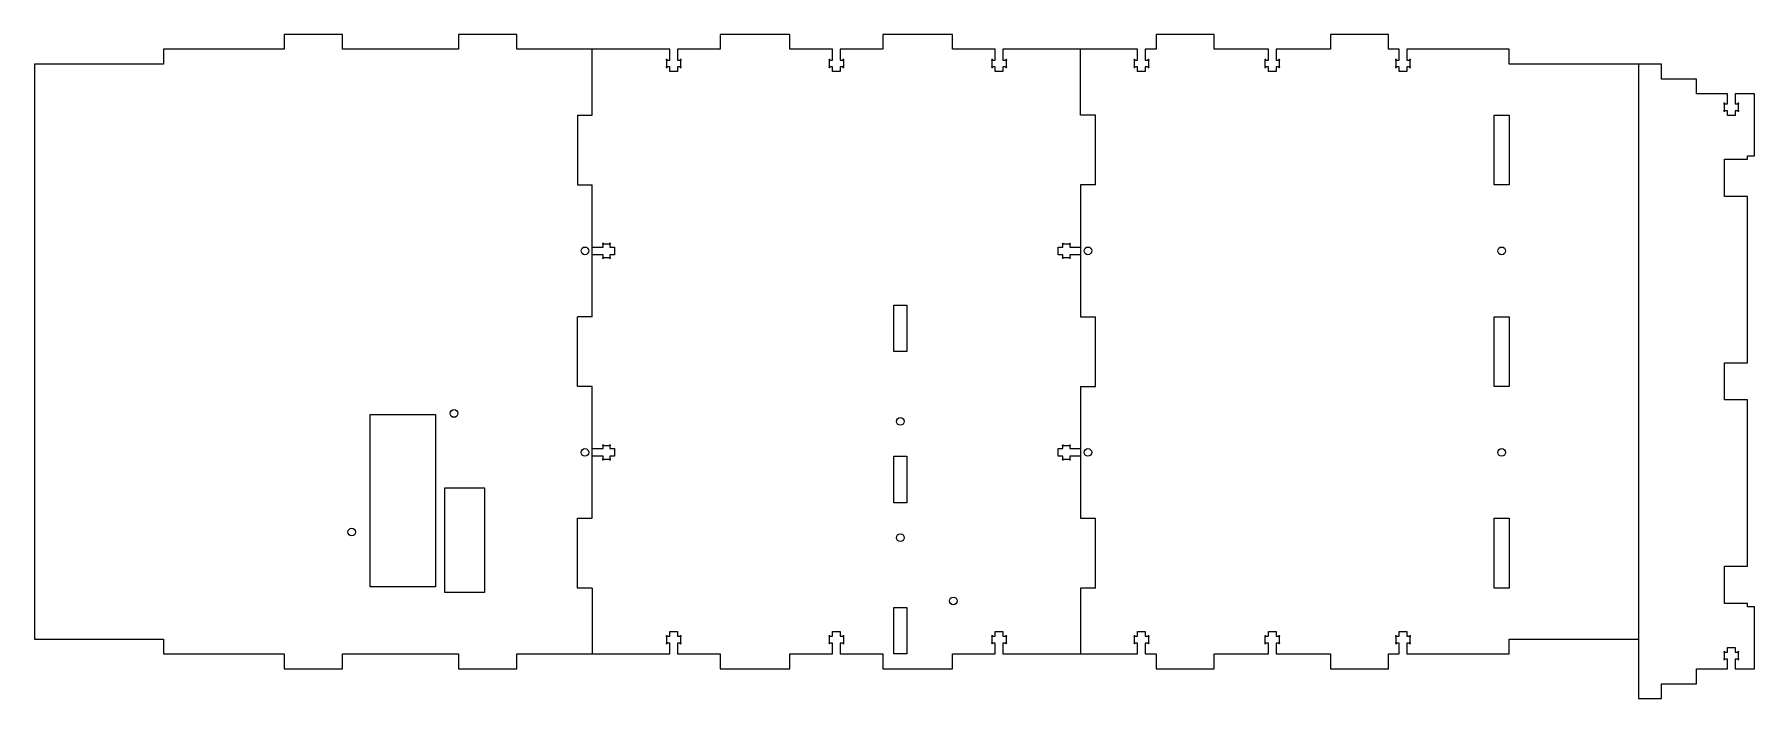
# Model space of a CAD drawing. Header units: millimetres. Extents: x 0 to 740, y -286 to 0.
import ezdxf

# ---------------------------------------------------------------- set-up
doc = ezdxf.new("R2010")
doc.units = ezdxf.units.MM
doc.layers.get('0').update_dxf_attribs({"true_color": 0xffffff})

msp = doc.modelspace()

# ---------------------------------------------------------------- linework, layer by layer
for p, q in [((132.5, 0.05), (107.5, 0.05)), ((107.5, 0.05), (107.5, -6.35)), ((132.5, -6.35), (132.5, 0.05)), ((207.5, 0.05), (182.5, 0.05)), ((182.5, 0.05), (182.5, -6.35)), ((207.5, -6.35), (207.5, 0.05)), ((325, 0.05), (295, 0.05)), ((295, 0.05), (295, -6.35)), ((325, -6.35), (325, 0.05)), ((395, 0.05), (365, 0.05)), ((365, 0.05), (365, -6.35)), ((395, -6.35), (395, 0.05)), ((507.5, 0.05), (482.5, 0.05)), ((482.5, 0.05), (482.5, -6.35)), ((507.5, -6.35), (507.5, 0.05)), ((582.5, 0.05), (557.5, 0.05)), ((557.5, 0.05), (557.5, -6.35)), ((582.5, -6.35), (582.5, 0.05)), ((107.5, -6.35), (55.6, -6.35)), ((55.6, -6.35), (55.6, -12.75)), ((182.5, -6.35), (132.5, -6.35)), ((240, -6.35), (207.5, -6.35)), ((273.35, -6.35), (240, -6.35)), ((240, -34.68), (240, -6.35)), ((273.35, -10.95), (273.35, -6.35)), ((295, -6.35), (276.65, -6.35)), ((276.65, -6.35), (276.65, -10.95)), ((343.35, -6.35), (325, -6.35)), ((343.35, -10.95), (343.35, -6.35)), ((365, -6.35), (346.65, -6.35)), ((346.65, -6.35), (346.65, -10.95)), ((413.35, -6.35), (395, -6.35)), ((413.35, -10.95), (413.35, -6.35)), ((450, -6.35), (416.65, -6.35)), ((416.65, -6.35), (416.65, -10.95)), ((450, -34.68), (450, -6.35)), ((474.6, -6.35), (450, -6.35)), ((474.6, -10.95), (474.6, -6.35)), ((482.5, -6.35), (477.9, -6.35)), ((477.9, -6.35), (477.9, -10.95)), ((530.85, -6.35), (507.5, -6.35)), ((530.85, -10.95), (530.85, -6.35)), ((557.5, -6.35), (534.15, -6.35)), ((534.15, -6.35), (534.15, -10.95)), ((587.1, -6.35), (582.5, -6.35)), ((587.1, -10.95), (587.1, -6.35)), ((634.4, -6.35), (590.4, -6.35)), ((590.4, -6.35), (590.4, -10.95)), ((634.4, -12.75), (634.4, -6.35)), ((55.6, -12.75), (0, -12.75)), ((0, -12.75), (0, -259.95)), ((272, -13.7), (272, -11.2)), ((272.25, -10.95), (273.35, -10.95)), ((273.35, -13.95), (272.25, -13.95)), ((273.35, -15.95), (273.35, -13.95)), ((276.65, -10.95), (277.75, -10.95)), ((277.75, -13.95), (276.65, -13.95)), ((276.65, -13.95), (276.65, -15.95)), ((278, -11.2), (278, -13.7)), ((342, -13.7), (342, -11.2)), ((342.25, -10.95), (343.35, -10.95)), ((343.35, -13.95), (342.25, -13.95)), ((343.35, -15.95), (343.35, -13.95)), ((346.65, -10.95), (347.75, -10.95)), ((347.75, -13.95), (346.65, -13.95)), ((346.65, -13.95), (346.65, -15.95)), ((348, -11.2), (348, -13.7)), ((412, -13.7), (412, -11.2)), ((412.25, -10.95), (413.35, -10.95)), ((413.35, -13.95), (412.25, -13.95)), ((413.35, -15.95), (413.35, -13.95)), ((416.65, -10.95), (417.75, -10.95)), ((417.75, -13.95), (416.65, -13.95)), ((416.65, -13.95), (416.65, -15.95)), ((418, -11.2), (418, -13.7)), ((473.25, -13.7), (473.25, -11.2)), ((473.5, -10.95), (474.6, -10.95)), ((474.6, -13.95), (473.5, -13.95)), ((474.6, -15.95), (474.6, -13.95)), ((477.9, -10.95), (479, -10.95)), ((479, -13.95), (477.9, -13.95)), ((477.9, -13.95), (477.9, -15.95)), ((479.25, -11.2), (479.25, -13.7)), ((529.5, -13.7), (529.5, -11.2)), ((529.75, -10.95), (530.85, -10.95)), ((530.85, -13.95), (529.75, -13.95)), ((530.85, -15.95), (530.85, -13.95)), ((534.15, -10.95), (535.25, -10.95)), ((535.25, -13.95), (534.15, -13.95)), ((534.15, -13.95), (534.15, -15.95)), ((535.5, -11.2), (535.5, -13.7)), ((585.75, -13.7), (585.75, -11.2)), ((586, -10.95), (587.1, -10.95)), ((587.1, -13.95), (586, -13.95)), ((587.1, -15.95), (587.1, -13.95)), ((590.4, -10.95), (591.5, -10.95)), ((591.5, -13.95), (590.4, -13.95)), ((590.4, -13.95), (590.4, -15.95)), ((591.75, -11.2), (591.75, -13.7)), ((690, -12.75), (634.4, -12.75)), ((700, -12.75), (690, -12.75)), ((690, -12.75), (690, -285.55)), ((700, -19.15), (700, -12.75)), ((276.65, -15.95), (273.35, -15.95)), ((346.65, -15.95), (343.35, -15.95)), ((416.65, -15.95), (413.35, -15.95)), ((477.9, -15.95), (474.6, -15.95)), ((534.15, -15.95), (530.85, -15.95)), ((590.4, -15.95), (587.1, -15.95)), ((715, -19.15), (700, -19.15)), ((715, -25.55), (715, -19.15)), ((728.35, -25.55), (715, -25.55)), ((728.35, -29.75), (728.35, -25.55)), ((740, -25.55), (731.65, -25.55)), ((731.65, -25.55), (731.65, -29.75)), ((740, -52.15), (740, -25.55)), ((233.6, -34.68), (233.6, -64.68)), ((233.6, -34.68), (240, -34.68)), ((456.4, -34.68), (450, -34.68)), ((456.4, -64.68), (456.4, -34.68)), ((628, -34.68), (634.4, -34.68)), ((628, -64.68), (628, -34.68)), ((634.4, -34.68), (634.4, -64.68)), ((727, -32.5), (727, -30)), ((727.25, -29.75), (728.35, -29.75)), ((728.35, -32.75), (727.25, -32.75)), ((728.35, -34.75), (728.35, -32.75)), ((731.65, -34.75), (728.35, -34.75)), ((731.65, -29.75), (732.75, -29.75)), ((732.75, -32.75), (731.65, -32.75)), ((731.65, -32.75), (731.65, -34.75)), ((733, -30), (733, -32.5)), ((727, -69.65), (727, -53.65)), ((727, -53.65), (737, -53.65)), ((737, -53.65), (737, -52.15)), ((737, -52.15), (740, -52.15)), ((233.6, -64.68), (240, -64.68)), ((240, -121.35), (240, -64.68)), ((456.4, -64.68), (450, -64.68)), ((450, -64.68), (450, -121.35)), ((634.4, -64.68), (628, -64.68)), ((737, -69.65), (727, -69.65)), ((737, -141.15), (737, -69.65)), ((240, -91.36), (244.6, -91.36)), ((244.6, -94.66), (240, -94.66)), ((244.6, -91.36), (244.6, -90.26)), ((244.6, -95.76), (244.6, -94.66)), ((244.85, -90.01), (247.35, -90.01)), ((247.35, -96.01), (244.85, -96.01)), ((247.6, -90.26), (247.6, -91.36)), ((247.6, -91.36), (249.6, -91.36)), ((249.6, -94.66), (247.6, -94.66)), ((247.6, -94.66), (247.6, -95.76)), ((249.6, -91.36), (249.6, -94.66)), ((440.4, -94.66), (440.4, -91.36)), ((440.4, -91.36), (442.4, -91.36)), ((442.4, -94.66), (440.4, -94.66)), ((442.4, -91.36), (442.4, -90.26)), ((442.4, -95.76), (442.4, -94.66)), ((442.65, -90.01), (445.15, -90.01)), ((445.15, -96.01), (442.65, -96.01)), ((445.4, -90.26), (445.4, -91.36)), ((445.4, -91.36), (450, -91.36)), ((450, -94.66), (445.4, -94.66)), ((445.4, -94.66), (445.4, -95.76)), ((369.7, -136.35), (369.7, -116.35)), ((369.7, -116.35), (375.3, -116.35)), ((375.3, -116.35), (375.3, -136.35)), ((240, -121.35), (233.6, -121.35)), ((233.6, -151.35), (233.6, -121.35)), ((450, -121.35), (456.4, -121.35)), ((456.4, -151.35), (456.4, -121.35)), ((628, -151.35), (628, -121.35)), ((628, -121.35), (634.4, -121.35)), ((634.4, -121.35), (634.4, -151.35)), ((375.3, -136.35), (369.7, -136.35)), ((727, -157.15), (727, -141.15)), ((727, -141.15), (737, -141.15)), ((240, -151.35), (233.6, -151.35)), ((240, -208.01), (240, -151.35)), ((450, -151.35), (456.4, -151.35)), ((450, -151.35), (450, -208.01)), ((634.4, -151.35), (628, -151.35)), ((737, -157.15), (727, -157.15)), ((737, -228.65), (737, -157.15)), ((144.5, -237.45), (144.5, -163.45)), ((144.5, -163.45), (172.5, -163.45)), ((172.5, -163.45), (172.5, -237.45)), ((244.6, -178.03), (244.6, -176.93)), ((244.85, -176.68), (247.35, -176.68)), ((247.6, -176.93), (247.6, -178.03)), ((442.4, -178.03), (442.4, -176.93)), ((442.65, -176.68), (445.15, -176.68)), ((445.4, -176.93), (445.4, -178.03)), ((240, -178.03), (244.6, -178.03)), ((244.6, -181.33), (240, -181.33)), ((244.6, -182.43), (244.6, -181.33)), ((247.35, -182.68), (244.85, -182.68)), ((247.6, -178.03), (249.6, -178.03)), ((249.6, -181.33), (247.6, -181.33)), ((247.6, -181.33), (247.6, -182.43)), ((249.6, -178.03), (249.6, -181.33)), ((369.7, -201.35), (369.7, -181.35)), ((369.7, -181.35), (375.3, -181.35)), ((375.3, -181.35), (375.3, -201.35)), ((440.4, -181.33), (440.4, -178.03)), ((440.4, -178.03), (442.4, -178.03)), ((442.4, -181.33), (440.4, -181.33)), ((442.4, -182.43), (442.4, -181.33)), ((445.15, -182.68), (442.65, -182.68)), ((445.4, -178.03), (450, -178.03)), ((450, -181.33), (445.4, -181.33)), ((445.4, -181.33), (445.4, -182.43)), ((176.6, -239.95), (176.6, -194.95)), ((176.6, -194.95), (193.6, -194.95)), ((193.6, -194.95), (193.6, -239.95)), ((375.3, -201.35), (369.7, -201.35)), ((233.6, -238.01), (233.6, -208.01)), ((233.6, -208.01), (240, -208.01)), ((450, -208.01), (456.4, -208.01)), ((456.4, -238.01), (456.4, -208.01)), ((628, -238.01), (628, -208.01)), ((628, -208.01), (634.4, -208.01)), ((634.4, -208.01), (634.4, -238.01)), ((727, -244.65), (727, -228.65)), ((727, -228.65), (737, -228.65)), ((172.5, -237.45), (144.5, -237.45)), ((193.6, -239.95), (176.6, -239.95)), ((240, -238.01), (233.6, -238.01)), ((240, -238.01), (240, -266.35)), ((456.4, -238.01), (450, -238.01)), ((450, -238.01), (450, -266.35)), ((634.4, -238.01), (628, -238.01)), ((369.7, -266.35), (369.7, -246.35)), ((369.7, -246.35), (375.3, -246.35)), ((375.3, -246.35), (375.3, -266.35)), ((737, -244.65), (727, -244.65)), ((737, -246.15), (737, -244.65)), ((740, -246.15), (737, -246.15)), ((740, -272.75), (740, -246.15)), ((272, -261.5), (272, -259)), ((272.25, -258.75), (273.35, -258.75)), ((273.35, -258.75), (273.35, -256.75)), ((273.35, -256.75), (276.65, -256.75)), ((276.65, -256.75), (276.65, -258.75)), ((276.65, -258.75), (277.75, -258.75)), ((278, -259), (278, -261.5)), ((342, -261.5), (342, -259)), ((342.25, -258.75), (343.35, -258.75)), ((343.35, -258.75), (343.35, -256.75)), ((343.35, -256.75), (346.65, -256.75)), ((346.65, -256.75), (346.65, -258.75)), ((346.65, -258.75), (347.75, -258.75)), ((348, -259), (348, -261.5)), ((412, -261.5), (412, -259)), ((412.25, -258.75), (413.35, -258.75)), ((413.35, -258.75), (413.35, -256.75)), ((413.35, -256.75), (416.65, -256.75)), ((416.65, -256.75), (416.65, -258.75)), ((416.65, -258.75), (417.75, -258.75)), ((418, -259), (418, -261.5)), ((473.25, -261.5), (473.25, -259)), ((473.5, -258.75), (474.6, -258.75)), ((474.6, -258.75), (474.6, -256.75)), ((474.6, -256.75), (477.9, -256.75)), ((477.9, -256.75), (477.9, -258.75)), ((477.9, -258.75), (479, -258.75)), ((479.25, -259), (479.25, -261.5)), ((529.5, -261.5), (529.5, -259)), ((529.75, -258.75), (530.85, -258.75)), ((530.85, -258.75), (530.85, -256.75)), ((530.85, -256.75), (534.15, -256.75)), ((534.15, -256.75), (534.15, -258.75)), ((534.15, -258.75), (535.25, -258.75)), ((535.5, -259), (535.5, -261.5)), ((585.75, -261.5), (585.75, -259)), ((586, -258.75), (587.1, -258.75)), ((587.1, -258.75), (587.1, -256.75)), ((587.1, -256.75), (590.4, -256.75)), ((590.4, -256.75), (590.4, -258.75)), ((590.4, -258.75), (591.5, -258.75)), ((591.75, -259), (591.75, -261.5)), ((0, -259.95), (55.6, -259.95)), ((55.6, -259.95), (55.6, -266.35)), ((55.6, -266.35), (107.5, -266.35)), ((107.5, -266.35), (107.5, -272.75)), ((132.5, -272.75), (132.5, -266.35)), ((132.5, -266.35), (182.5, -266.35)), ((182.5, -266.35), (182.5, -272.75)), ((207.5, -272.75), (207.5, -266.35)), ((207.5, -266.35), (240, -266.35)), ((240, -266.35), (273.35, -266.35)), ((273.35, -261.75), (272.25, -261.75)), ((273.35, -266.35), (273.35, -261.75)), ((277.75, -261.75), (276.65, -261.75)), ((276.65, -261.75), (276.65, -266.35)), ((276.65, -266.35), (295, -266.35)), ((295, -266.35), (295, -272.75)), ((325, -272.75), (325, -266.35)), ((325, -266.35), (343.35, -266.35)), ((343.35, -261.75), (342.25, -261.75)), ((343.35, -266.35), (343.35, -261.75)), ((347.75, -261.75), (346.65, -261.75)), ((346.65, -261.75), (346.65, -266.35)), ((346.65, -266.35), (365, -266.35)), ((365, -266.35), (365, -272.75)), ((375.3, -266.35), (369.7, -266.35)), ((395, -272.75), (395, -266.35)), ((395, -266.35), (413.35, -266.35)), ((413.35, -261.75), (412.25, -261.75)), ((413.35, -266.35), (413.35, -261.75)), ((417.75, -261.75), (416.65, -261.75)), ((416.65, -261.75), (416.65, -266.35)), ((416.65, -266.35), (450, -266.35)), ((450, -266.35), (474.6, -266.35)), ((474.6, -261.75), (473.5, -261.75)), ((474.6, -266.35), (474.6, -261.75)), ((479, -261.75), (477.9, -261.75)), ((477.9, -261.75), (477.9, -266.35)), ((477.9, -266.35), (482.5, -266.35)), ((482.5, -266.35), (482.5, -272.75)), ((507.5, -272.75), (507.5, -266.35)), ((507.5, -266.35), (530.85, -266.35)), ((530.85, -261.75), (529.75, -261.75)), ((530.85, -266.35), (530.85, -261.75)), ((535.25, -261.75), (534.15, -261.75)), ((534.15, -261.75), (534.15, -266.35)), ((534.15, -266.35), (557.5, -266.35)), ((557.5, -266.35), (557.5, -272.75)), ((582.5, -272.75), (582.5, -266.35)), ((582.5, -266.35), (587.1, -266.35)), ((587.1, -261.75), (586, -261.75)), ((587.1, -266.35), (587.1, -261.75)), ((591.5, -261.75), (590.4, -261.75)), ((590.4, -261.75), (590.4, -266.35)), ((590.4, -266.35), (634.4, -266.35)), ((634.4, -266.35), (634.4, -259.95)), ((634.4, -259.95), (690, -259.95)), ((727, -268.3), (727, -265.8)), ((727.25, -265.55), (728.35, -265.55)), ((728.35, -265.55), (728.35, -263.55)), ((728.35, -263.55), (731.65, -263.55)), ((731.65, -263.55), (731.65, -265.55)), ((731.65, -265.55), (732.75, -265.55)), ((733, -265.8), (733, -268.3)), ((107.5, -272.75), (132.5, -272.75)), ((182.5, -272.75), (207.5, -272.75)), ((295, -272.75), (325, -272.75)), ((365, -272.75), (395, -272.75)), ((482.5, -272.75), (507.5, -272.75)), ((557.5, -272.75), (582.5, -272.75)), ((715, -279.15), (715, -272.75)), ((715, -272.75), (728.35, -272.75)), ((728.35, -268.55), (727.25, -268.55)), ((728.35, -272.75), (728.35, -268.55)), ((732.75, -268.55), (731.65, -268.55)), ((731.65, -268.55), (731.65, -272.75)), ((731.65, -272.75), (740, -272.75)), ((700, -285.55), (700, -279.15)), ((700, -279.15), (715, -279.15)), ((690, -285.55), (700, -285.55))]:
    msp.add_line(p, q)
for centre in [(236.8, -93.01), (453.2, -93.01), (631.2, -93.01), (180.5, -162.95), (372.5, -166.35), (236.8, -179.68), (453.2, -179.68), (631.2, -179.68), (136.5, -213.95), (372.5, -216.35), (395.3, -243.55)]:
    msp.add_circle(centre, 1.65)
for centre, start, end in [((272, -10.95), 0, 270), ((272, -13.95), 90, 360), ((278, -10.95), 270, 180), ((278, -13.95), 180, 90), ((342, -10.95), 0, 270), ((342, -13.95), 90, 360), ((348, -10.95), 270, 180), ((348, -13.95), 180, 90), ((412, -10.95), 0, 270), ((412, -13.95), 90, 360), ((418, -10.95), 270, 180), ((418, -13.95), 180, 90), ((473.25, -10.95), 0, 270), ((473.25, -13.95), 90, 0), ((479.25, -10.95), 270, 180), ((479.25, -13.95), 180, 90), ((529.5, -10.95), 360, 270), ((529.5, -13.95), 90, 360), ((535.5, -10.95), 270, 180), ((535.5, -13.95), 180, 90), ((585.75, -10.95), 360, 270), ((585.75, -13.95), 90, 360), ((591.75, -10.95), 270, 180), ((591.75, -13.95), 180, 90), ((727, -29.75), 0, 270), ((733, -29.75), 270, 180), ((727, -32.75), 90, 0), ((733, -32.75), 180, 90), ((244.6, -90.01), 0, 270), ((244.6, -96.01), 90, 0), ((247.6, -90.01), 270, 180), ((247.6, -96.01), 180, 90), ((442.4, -90.01), 0, 270), ((442.4, -96.01), 90, 0), ((445.4, -90.01), 270, 180), ((445.4, -96.01), 180, 90), ((244.6, -176.68), 0, 270), ((247.6, -176.68), 270, 180), ((442.4, -176.68), 0, 270), ((445.4, -176.68), 270, 180), ((244.6, -182.68), 90, 0), ((247.6, -182.68), 180, 90), ((442.4, -182.68), 90, 0), ((445.4, -182.68), 180, 90), ((272, -258.75), 0, 270), ((278, -258.75), 270, 180), ((342, -258.75), 0, 270), ((348, -258.75), 270, 180), ((412, -258.75), 360, 270), ((418, -258.75), 270, 180), ((473.25, -258.75), 0, 270), ((479.25, -258.75), 270, 180), ((529.5, -258.75), 360, 270), ((535.5, -258.75), 270, 180), ((585.75, -258.75), 0, 270), ((591.75, -258.75), 270, 180), ((272, -261.75), 90, 0), ((278, -261.75), 180, 90), ((342, -261.75), 90, 360), ((348, -261.75), 180, 90), ((412, -261.75), 90, 360), ((418, -261.75), 180, 90), ((473.25, -261.75), 90, 360), ((479.25, -261.75), 180, 90), ((529.5, -261.75), 90, 360), ((535.5, -261.75), 180, 90), ((585.75, -261.75), 90, 0), ((591.75, -261.75), 180, 90), ((727, -265.55), 0, 270), ((733, -265.55), 270, 180), ((727, -268.55), 90, 0), ((733, -268.55), 180, 90)]:
    msp.add_arc(centre, 0.25, start, end)

doc.saveas('drawing.dxf')
